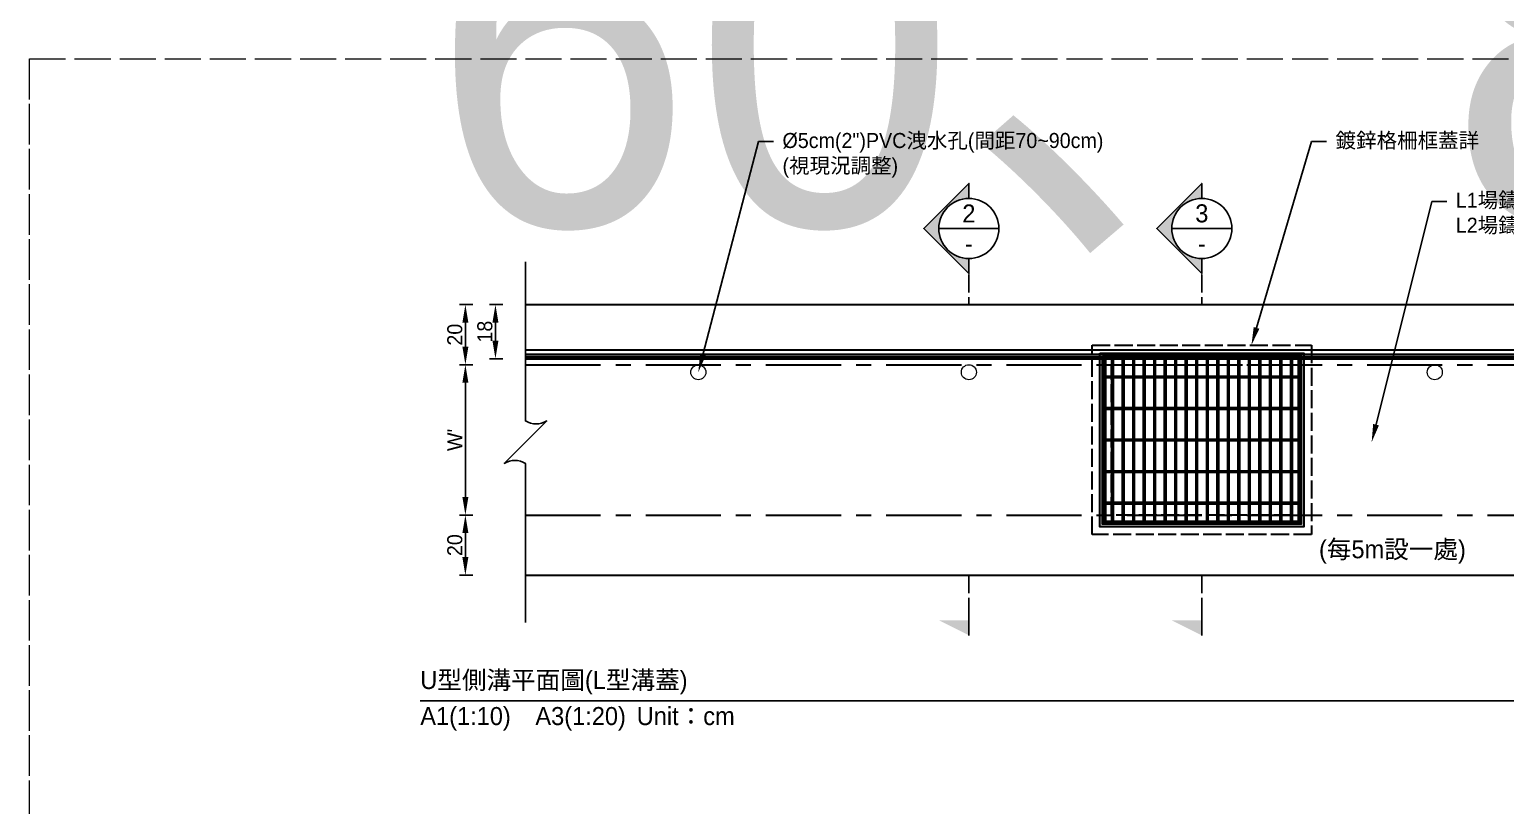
# Model space of a CAD drawing. Extents: x -8920 to 1950, y -2159 to 466.
# Drawn here: x -4850 to -4359, y -248.3 to 9.7 of the extents above; entities that cross this region are included whole.
import ezdxf
from ezdxf import colors
from ezdxf.entities.mleader import LeaderData, LeaderLine
from ezdxf.math import Vec2, Vec3

# ---------------------------------------------------------------- set-up
doc = ezdxf.new("R2010")
doc.units = 0
doc.header["$MEASUREMENT"] = 0
doc.linetypes.add('ACAD_ISO02W100', pattern=[15, 12, -3])
doc.linetypes.add('CENTERX2', pattern=[4, 2.5, -0.5, 0.5, -0.5])
doc.layers.add('一、4.基本-隱藏', color=9, linetype='ACAD_ISO02W100', lineweight=20, plot=False)
doc.layers.add('三、3.文字-註解文字', color=2, linetype='Continuous')
for name, color, linetype, lineweight in [('二、1.繪圖-既有設施', 8, 'Continuous', 20), ('二、2.繪圖-施作項目', 181, 'Continuous', 30), ('二、6.繪圖-其他施作項目', 35, 'Continuous', 30)]:
    doc.layers.add(name, color=color, linetype=linetype, lineweight=lineweight)
doc.styles.add('次圖名(詳圖)', font='MS PGothic.ttf', dxfattribs={"height": 6})
doc.styles.add('註解文字(詳圖)', font='MS PGothic.ttf', dxfattribs={"height": 5})
doc.dimstyles.new('註解文字(詳圖)', dxfattribs={"dimtxt": 5, "dimasz": 6, "dimexe": 2, "dimexo": 5, "dimgap": 1, "dimtad": 2, "dimzin": 0, "dimdsep": 46, "dimtxsty": '註解文字(詳圖)', "dimcen": 0.1, "dimclrd": 144, "dimclre": 144, "dimclrt": 256, "dimadec": 0, "dimazin": 0, "dimtfac": 1, "dimtofl": 0, "dimtmove": 0, "dimatfit": 3, "dimfxlon": 1, "dimtolj": 1, "dimtzin": 0, "dimlwd": -1, "dimlwe": -1, "dimarcsym": 1})
pattern_1 = [(45, (-5780.3608, 81.9043), (-2.65165, 2.65165), []), (45, (-5779.477, 81.9043), (-2.65165, 2.65165), []), (45, (-5778.593, 81.9043), (-2.65165, 2.65165), []), (45, (-5777.709, 81.9043), (-2.65165, 2.65165), [])]

# ---------------------------------------------------------------- blocks, each defined once
blk = doc.blocks.new('*D116')
at = {"layer": 'Defpoints', "color": 0, "transparency": 16777216}
for p in [(-4685, -81.75), (-4705, -101.75), (-4685, -101.75)]:
    blk.add_point(p, dxfattribs=at)
at = {"layer": '三、3.文字-註解文字', "color": 144, "transparency": 16777216}
for p, q in [((-4702.5, -81.75), (-4707, -81.75)), ((-4705, -87.75), (-4705, -95.75)), ((-4702.5, -101.75), (-4707, -101.75))]:
    blk.add_line(p, q, dxfattribs=at)
for points in [[(-4706, -87.75), (-4704, -87.75), (-4705, -81.75)], [(-4706, -95.75), (-4704, -95.75), (-4705, -101.75)]]:
    blk.add_solid(points, dxfattribs=at)
at = {"layer": '三、3.文字-註解文字', "transparency": 16777216, "insert": (-4708.5, -91.75), "char_height": 5, "attachment_point": 5, "rotation": 90, "style": '註解文字(詳圖)'}
blk.add_mtext('\\A1;20', dxfattribs=at)
blk = doc.blocks.new('*D117')
at = {"layer": 'Defpoints', "color": 0, "transparency": 16777216}
for p in [(-4685, -101.75), (-4705, -151.75), (-4685, -151.75)]:
    blk.add_point(p, dxfattribs=at)
at = {"layer": '三、3.文字-註解文字', "color": 144, "transparency": 16777216}
for p, q in [((-4702.5, -101.75), (-4707, -101.75)), ((-4705, -107.75), (-4705, -145.75)), ((-4702.5, -151.75), (-4707, -151.75))]:
    blk.add_line(p, q, dxfattribs=at)
for points in [[(-4706, -107.75), (-4704, -107.75), (-4705, -101.75)], [(-4706, -145.75), (-4704, -145.75), (-4705, -151.75)]]:
    blk.add_solid(points, dxfattribs=at)
at = {"layer": '三、3.文字-註解文字', "transparency": 16777216, "insert": (-4708.5, -126.75), "char_height": 5, "attachment_point": 5, "rotation": 90, "style": '註解文字(詳圖)'}
blk.add_mtext("\\A1;W'", dxfattribs=at)
blk = doc.blocks.new('*D118')
at = {"layer": 'Defpoints', "color": 0, "transparency": 16777216}
for p in [(-4685, -151.75), (-4705, -171.75), (-4685, -171.75)]:
    blk.add_point(p, dxfattribs=at)
at = {"layer": '三、3.文字-註解文字', "color": 144, "transparency": 16777216}
for p, q in [((-4702.5, -151.75), (-4707, -151.75)), ((-4705, -157.75), (-4705, -165.75)), ((-4702.5, -171.75), (-4707, -171.75))]:
    blk.add_line(p, q, dxfattribs=at)
for points in [[(-4706, -157.75), (-4704, -157.75), (-4705, -151.75)], [(-4706, -165.75), (-4704, -165.75), (-4705, -171.75)]]:
    blk.add_solid(points, dxfattribs=at)
at = {"layer": '三、3.文字-註解文字', "transparency": 16777216, "insert": (-4708.5, -161.75), "char_height": 5, "attachment_point": 5, "rotation": 90, "style": '註解文字(詳圖)'}
blk.add_mtext('\\A1;20', dxfattribs=at)
blk = doc.blocks.new('*D137')
at = {"layer": 'Defpoints', "color": 0, "transparency": 16777216}
for p in [(-4685, -81.75), (-4695, -99.75), (-4685, -99.75)]:
    blk.add_point(p, dxfattribs=at)
at = {"layer": '三、3.文字-註解文字', "color": 144, "transparency": 16777216}
for p, q in [((-4692.5, -81.75), (-4697, -81.75)), ((-4695, -87.75), (-4695, -93.75)), ((-4692.5, -99.75), (-4697, -99.75))]:
    blk.add_line(p, q, dxfattribs=at)
for points in [[(-4696, -87.75), (-4694, -87.75), (-4695, -81.75)], [(-4696, -93.75), (-4694, -93.75), (-4695, -99.75)]]:
    blk.add_solid(points, dxfattribs=at)
at = {"layer": '三、3.文字-註解文字', "transparency": 16777216, "insert": (-4698.5, -90.75), "char_height": 5, "attachment_point": 5, "rotation": 90, "style": '註解文字(詳圖)'}
blk.add_mtext('\\A1;18', dxfattribs=at)

msp = doc.modelspace()

# ---------------------------------------------------------------- hatches: boundary and pattern name
at = {"layer": '三、3.文字-註解文字'}
h = msp.add_hatch(color=256, dxfattribs=at)
h.dxf.hatch_style = 1
h.paths.add_polyline_path([(-4537.5, -41.443), (-4552.5, -56.443), (-4537.5, -71.443), (-4537.5, -66.443, -0.4142136), (-4547.5, -56.443, -0.4142136), (-4537.5, -46.443)])
h = msp.add_hatch(color=256, dxfattribs=at)
h.dxf.hatch_style = 1
h.paths.add_polyline_path([(-4460, -41.443), (-4475, -56.443), (-4460, -71.443), (-4460, -66.443, -0.4142136), (-4470, -56.443, -0.4142136), (-4460, -46.443)])
h = msp.add_hatch(color=256, dxfattribs=at)
h.dxf.hatch_style = 1
h.paths.add_polyline_path([(-4547.5, -186.75), (-4537.5, -191.75), (-4537.5, -186.75)])
h = msp.add_hatch(color=256, dxfattribs=at)
h.dxf.hatch_style = 1
h.paths.add_polyline_path([(-4470, -186.75), (-4460, -191.75), (-4460, -186.75)])
at = {"layer": '二、6.繪圖-其他施作項目'}
h = msp.add_hatch(color=256, dxfattribs=at)
h.dxf.hatch_style = 1
h.paths.add_polyline_path([(-4493.9, -155.65), (-4426.1, -155.65), (-4426.1, -97.85), (-4493.9, -97.85)])
h.paths.add_polyline_path([(-4493, -154.75), (-4427, -154.75), (-4427, -98.75), (-4493, -98.75)], flags=16)
h = msp.add_hatch(dxfattribs=at)
h.set_pattern_fill('ANSI34', color=256, scale=5)
h.set_pattern_definition(pattern_1)
h.paths.add_polyline_path([(-4428, -105.5), (-4492, -105.5), (-4492, -106), (-4428, -106)])
h = msp.add_hatch(dxfattribs=at)
h.set_pattern_fill('ANSI34', color=256, scale=5)
h.set_pattern_definition(pattern_1)
h.paths.add_polyline_path([(-4428, -116), (-4492, -116), (-4492, -116.5), (-4428, -116.5)])
h = msp.add_hatch(dxfattribs=at)
h.set_pattern_fill('ANSI34', color=256, scale=5)
h.set_pattern_definition(pattern_1)
h.paths.add_polyline_path([(-4428, -126.5), (-4492, -126.5), (-4492, -127), (-4428, -127)])
h = msp.add_hatch(dxfattribs=at)
h.set_pattern_fill('ANSI34', color=256, scale=5)
h.set_pattern_definition(pattern_1)
h.paths.add_polyline_path([(-4428, -137), (-4492, -137), (-4492, -137.5), (-4428, -137.5)])
h = msp.add_hatch(dxfattribs=at)
h.set_pattern_fill('ANSI34', color=256, scale=5)
h.set_pattern_definition(pattern_1)
h.paths.add_polyline_path([(-4428, -147.5), (-4492, -147.5), (-4492, -148), (-4428, -148)])

# ---------------------------------------------------------------- linework, layer by layer
at = {"layer": '一、4.基本-隱藏'}
for points in [[(-4850, 0), (-4070, 0), (-4070, -253.5), (-4850, -253.5)], [(-4850, 0), (-4070, 0), (-4070, -507), (-4850, -507)], [(-4850, 0), (-4070, 0), (-4070, -507), (-4850, -507)]]:
    msp.add_lwpolyline(points, close=True, dxfattribs=at)
at = {"layer": '三、3.文字-註解文字'}
for points in [[(-4537.5, -46.443), (-4537.5, -41.443), (-4552.5, -56.443), (-4537.5, -71.443), (-4537.5, -66.443)], [(-4460, -46.443), (-4460, -41.443), (-4475, -56.443), (-4460, -71.443), (-4460, -66.443)], [(-4547.5, -56.443), (-4527.5, -56.443)], [(-4470, -56.443), (-4450, -56.443)], [(-4537.5, -191.75), (-4537.5, -181.75)], [(-4460, -191.75), (-4460, -181.75)], [(-4720, -213.5), (-4200, -213.5)]]:
    msp.add_lwpolyline(points, dxfattribs=at)
msp.add_lwpolyline([(-4685, -187.5), (-4685, -134.571, 0.2828427), (-4692.071, -134.571), (-4677.929, -120.429, -0.2828427), (-4685, -120.429), (-4685, -67.5)], format="xyb", dxfattribs=at)
at = {"layer": '三、3.文字-註解文字', "linetype": 'ACAD_ISO02W100', "ltscale": 0.5}
for points in [[(-4537.5, -71.75), (-4537.5, -81.75)], [(-4460, -71.75), (-4460, -81.75)], [(-4537.5, -171.75), (-4537.5, -181.75)], [(-4460, -171.75), (-4460, -181.75)]]:
    msp.add_lwpolyline(points, dxfattribs=at)
at = {"layer": '三、3.文字-註解文字'}
for centre in [(-4537.5, -56.443), (-4460, -56.443)]:
    msp.add_circle(centre, 10, dxfattribs=at)
at = {"layer": '二、1.繪圖-既有設施'}
for centre in [(-4627.5, -104.25), (-4537.5, -104.25), (-4382.5, -104.25)]:
    msp.add_circle(centre, 2.5, dxfattribs=at)
at = {"layer": '二、2.繪圖-施作項目'}
for points in [[(-4685, -81.75), (-4235, -81.75)], [(-4685, -96.75), (-4235, -96.75)], [(-4685, -98.25), (-4235, -98.25)], [(-4685, -99), (-4235, -99)], [(-4685, -99.375), (-4235, -99.375)], [(-4685, -99.75), (-4235, -99.75)], [(-4685, -171.75), (-4235, -171.75)]]:
    msp.add_lwpolyline(points, dxfattribs=at)
at = {"layer": '二、2.繪圖-施作項目', "linetype": 'CENTERX2', "ltscale": 10}
for points in [[(-4685, -101.75), (-4235, -101.75)], [(-4685, -151.75), (-4235, -151.75)]]:
    msp.add_lwpolyline(points, dxfattribs=at)
at = {"layer": '二、6.繪圖-其他施作項目', "linetype": 'ACAD_ISO02W100', "ltscale": 0.5}
for points in [[(-4496.5, -95.25), (-4423.5, -95.25), (-4423.5, -158.25), (-4496.5, -158.25)], [(-4490, -101.75), (-4430, -101.75), (-4430, -151.75), (-4490, -151.75)]]:
    msp.add_lwpolyline(points, close=True, dxfattribs=at)
at = {"layer": '二、6.繪圖-其他施作項目'}
for points in [[(-4493.9, -97.85), (-4426.1, -97.85), (-4426.1, -155.65), (-4493.9, -155.65)], [(-4493, -98.75), (-4427, -98.75), (-4427, -154.75), (-4493, -154.75)], [(-4492.5, -99.25), (-4427.5, -99.25), (-4427.5, -154.25), (-4492.5, -154.25)]]:
    msp.add_lwpolyline(points, close=True, dxfattribs=at)
for points in [[(-4492.5, -99.25), (-4427.5, -99.25)], [(-4492.5, -99.25), (-4492.5, -154.25)], [(-4492, -99.25), (-4492, -154.25)], [(-4492, -99.75), (-4428, -99.75)], [(-4490, -99.75), (-4490, -105.5)], [(-4489.5, -99.75), (-4489.5, -105.5)], [(-4486.5, -99.75), (-4486.5, -105.5)], [(-4486, -99.75), (-4486, -105.5)], [(-4483, -99.75), (-4483, -105.5)], [(-4482.5, -99.75), (-4482.5, -105.5)], [(-4479.5, -99.75), (-4479.5, -105.5)], [(-4479, -99.75), (-4479, -105.5)], [(-4476, -99.75), (-4476, -105.5)], [(-4475.5, -99.75), (-4475.5, -105.5)], [(-4472.5, -99.75), (-4472.5, -105.5)], [(-4472, -99.75), (-4472, -105.5)], [(-4469, -99.75), (-4469, -105.5)], [(-4468.5, -99.75), (-4468.5, -105.5)], [(-4465.5, -99.75), (-4465.5, -105.5)], [(-4465, -99.75), (-4465, -105.5)], [(-4462, -99.75), (-4462, -105.5)], [(-4461.5, -99.75), (-4461.5, -105.5)], [(-4458.5, -99.75), (-4458.5, -105.5)], [(-4458, -99.75), (-4458, -105.5)], [(-4455, -99.75), (-4455, -105.5)], [(-4454.5, -99.75), (-4454.5, -105.5)], [(-4451.5, -99.75), (-4451.5, -105.5)], [(-4451, -99.75), (-4451, -105.5)], [(-4448, -99.75), (-4448, -105.5)], [(-4447.5, -99.75), (-4447.5, -105.5)], [(-4444.5, -99.75), (-4444.5, -105.5)], [(-4444, -99.75), (-4444, -105.5)], [(-4441, -99.75), (-4441, -105.5)], [(-4440.5, -99.75), (-4440.5, -105.5)], [(-4437.5, -99.75), (-4437.5, -105.5)], [(-4437, -99.75), (-4437, -105.5)], [(-4434, -99.75), (-4434, -105.5)], [(-4433.5, -99.75), (-4433.5, -105.5)], [(-4430.5, -99.75), (-4430.5, -105.5)], [(-4430, -99.75), (-4430, -105.5)], [(-4428, -99.25), (-4428, -154.25)], [(-4427.5, -99.25), (-4427.5, -154.25)], [(-4492, -105.5), (-4428, -105.5)], [(-4492, -106), (-4428, -106)], [(-4490, -106), (-4490, -116)], [(-4489.5, -106), (-4489.5, -116)], [(-4486.5, -106), (-4486.5, -116)], [(-4486, -106), (-4486, -116)], [(-4483, -106), (-4483, -116)], [(-4482.5, -106), (-4482.5, -116)], [(-4479.5, -106), (-4479.5, -116)], [(-4479, -106), (-4479, -116)], [(-4476, -106), (-4476, -116)], [(-4475.5, -106), (-4475.5, -116)], [(-4472.5, -106), (-4472.5, -116)], [(-4472, -106), (-4472, -116)], [(-4469, -106), (-4469, -116)], [(-4468.5, -106), (-4468.5, -116)], [(-4465.5, -106), (-4465.5, -116)], [(-4465, -106), (-4465, -116)], [(-4462, -106), (-4462, -116)], [(-4461.5, -106), (-4461.5, -116)], [(-4458.5, -106), (-4458.5, -116)], [(-4458, -106), (-4458, -116)], [(-4455, -106), (-4455, -116)], [(-4454.5, -106), (-4454.5, -116)], [(-4451.5, -106), (-4451.5, -116)], [(-4451, -106), (-4451, -116)], [(-4448, -106), (-4448, -116)], [(-4447.5, -106), (-4447.5, -116)], [(-4444.5, -106), (-4444.5, -116)], [(-4444, -106), (-4444, -116)], [(-4441, -106), (-4441, -116)], [(-4440.5, -106), (-4440.5, -116)], [(-4437.5, -106), (-4437.5, -116)], [(-4437, -106), (-4437, -116)], [(-4434, -106), (-4434, -116)], [(-4433.5, -106), (-4433.5, -116)], [(-4430.5, -106), (-4430.5, -116)], [(-4430, -106), (-4430, -116)], [(-4492, -116), (-4428, -116)], [(-4492, -116.5), (-4428, -116.5)], [(-4490, -116.5), (-4490, -126.5)], [(-4489.5, -116.5), (-4489.5, -126.5)], [(-4486.5, -116.5), (-4486.5, -126.5)], [(-4486, -116.5), (-4486, -126.5)], [(-4483, -116.5), (-4483, -126.5)], [(-4482.5, -116.5), (-4482.5, -126.5)], [(-4479.5, -116.5), (-4479.5, -126.5)], [(-4479, -116.5), (-4479, -126.5)], [(-4476, -116.5), (-4476, -126.5)], [(-4475.5, -116.5), (-4475.5, -126.5)], [(-4472.5, -116.5), (-4472.5, -126.5)], [(-4472, -116.5), (-4472, -126.5)], [(-4469, -116.5), (-4469, -126.5)], [(-4468.5, -116.5), (-4468.5, -126.5)], [(-4465.5, -116.5), (-4465.5, -126.5)], [(-4465, -116.5), (-4465, -126.5)], [(-4462, -116.5), (-4462, -126.5)], [(-4461.5, -116.5), (-4461.5, -126.5)], [(-4458.5, -116.5), (-4458.5, -126.5)], [(-4458, -116.5), (-4458, -126.5)], [(-4455, -116.5), (-4455, -126.5)], [(-4454.5, -116.5), (-4454.5, -126.5)], [(-4451.5, -116.5), (-4451.5, -126.5)], [(-4451, -116.5), (-4451, -126.5)], [(-4448, -116.5), (-4448, -126.5)], [(-4447.5, -116.5), (-4447.5, -126.5)], [(-4444.5, -116.5), (-4444.5, -126.5)], [(-4444, -116.5), (-4444, -126.5)], [(-4441, -116.5), (-4441, -126.5)], [(-4440.5, -116.5), (-4440.5, -126.5)], [(-4437.5, -116.5), (-4437.5, -126.5)], [(-4437, -116.5), (-4437, -126.5)], [(-4434, -116.5), (-4434, -126.5)], [(-4433.5, -116.5), (-4433.5, -126.5)], [(-4430.5, -116.5), (-4430.5, -126.5)], [(-4430, -116.5), (-4430, -126.5)], [(-4492, -126.5), (-4428, -126.5)], [(-4492, -127), (-4428, -127)], [(-4490, -127), (-4490, -137)], [(-4489.5, -127), (-4489.5, -137)], [(-4486.5, -127), (-4486.5, -137)], [(-4486, -127), (-4486, -137)], [(-4483, -127), (-4483, -137)], [(-4482.5, -127), (-4482.5, -137)], [(-4479.5, -127), (-4479.5, -137)], [(-4479, -127), (-4479, -137)], [(-4476, -127), (-4476, -137)], [(-4475.5, -127), (-4475.5, -137)], [(-4472.5, -127), (-4472.5, -137)], [(-4472, -127), (-4472, -137)], [(-4469, -127), (-4469, -137)], [(-4468.5, -127), (-4468.5, -137)], [(-4465.5, -127), (-4465.5, -137)], [(-4465, -127), (-4465, -137)], [(-4462, -127), (-4462, -137)], [(-4461.5, -127), (-4461.5, -137)], [(-4458.5, -127), (-4458.5, -137)], [(-4458, -127), (-4458, -137)], [(-4455, -127), (-4455, -137)], [(-4454.5, -127), (-4454.5, -137)], [(-4451.5, -127), (-4451.5, -137)], [(-4451, -127), (-4451, -137)], [(-4448, -127), (-4448, -137)], [(-4447.5, -127), (-4447.5, -137)], [(-4444.5, -127), (-4444.5, -137)], [(-4444, -127), (-4444, -137)], [(-4441, -127), (-4441, -137)], [(-4440.5, -127), (-4440.5, -137)], [(-4437.5, -127), (-4437.5, -137)], [(-4437, -127), (-4437, -137)], [(-4434, -127), (-4434, -137)], [(-4433.5, -127), (-4433.5, -137)], [(-4430.5, -127), (-4430.5, -137)], [(-4430, -127), (-4430, -137)], [(-4492, -137), (-4428, -137)], [(-4492, -137.5), (-4428, -137.5)], [(-4490, -137.5), (-4490, -147.5)], [(-4489.5, -137.5), (-4489.5, -147.5)], [(-4486.5, -137.5), (-4486.5, -147.5)], [(-4486, -137.5), (-4486, -147.5)], [(-4483, -137.5), (-4483, -147.5)], [(-4482.5, -137.5), (-4482.5, -147.5)], [(-4479.5, -137.5), (-4479.5, -147.5)], [(-4479, -137.5), (-4479, -147.5)], [(-4476, -137.5), (-4476, -147.5)], [(-4475.5, -137.5), (-4475.5, -147.5)], [(-4472.5, -137.5), (-4472.5, -147.5)], [(-4472, -137.5), (-4472, -147.5)], [(-4469, -137.5), (-4469, -147.5)], [(-4468.5, -137.5), (-4468.5, -147.5)], [(-4465.5, -137.5), (-4465.5, -147.5)], [(-4465, -137.5), (-4465, -147.5)], [(-4462, -137.5), (-4462, -147.5)], [(-4461.5, -137.5), (-4461.5, -147.5)], [(-4458.5, -137.5), (-4458.5, -147.5)], [(-4458, -137.5), (-4458, -147.5)], [(-4455, -137.5), (-4455, -147.5)], [(-4454.5, -137.5), (-4454.5, -147.5)], [(-4451.5, -137.5), (-4451.5, -147.5)], [(-4451, -137.5), (-4451, -147.5)], [(-4448, -137.5), (-4448, -147.5)], [(-4447.5, -137.5), (-4447.5, -147.5)], [(-4444.5, -137.5), (-4444.5, -147.5)], [(-4444, -137.5), (-4444, -147.5)], [(-4441, -137.5), (-4441, -147.5)], [(-4440.5, -137.5), (-4440.5, -147.5)], [(-4437.5, -137.5), (-4437.5, -147.5)], [(-4437, -137.5), (-4437, -147.5)], [(-4434, -137.5), (-4434, -147.5)], [(-4433.5, -137.5), (-4433.5, -147.5)], [(-4430.5, -137.5), (-4430.5, -147.5)], [(-4430, -137.5), (-4430, -147.5)], [(-4492, -147.5), (-4428, -147.5)], [(-4492, -148), (-4428, -148)], [(-4490, -148), (-4490, -153.75)], [(-4489.5, -148), (-4489.5, -153.75)], [(-4486.5, -148), (-4486.5, -153.75)], [(-4486, -148), (-4486, -153.75)], [(-4483, -148), (-4483, -153.75)], [(-4482.5, -148), (-4482.5, -153.75)], [(-4479.5, -148), (-4479.5, -153.75)], [(-4479, -148), (-4479, -153.75)], [(-4476, -148), (-4476, -153.75)], [(-4475.5, -148), (-4475.5, -153.75)], [(-4472.5, -148), (-4472.5, -153.75)], [(-4472, -148), (-4472, -153.75)], [(-4469, -148), (-4469, -153.75)], [(-4468.5, -148), (-4468.5, -153.75)], [(-4465.5, -148), (-4465.5, -153.75)], [(-4465, -148), (-4465, -153.75)], [(-4462, -148), (-4462, -153.75)], [(-4461.5, -148), (-4461.5, -153.75)], [(-4458.5, -148), (-4458.5, -153.75)], [(-4458, -148), (-4458, -153.75)], [(-4455, -148), (-4455, -153.75)], [(-4454.5, -148), (-4454.5, -153.75)], [(-4451.5, -148), (-4451.5, -153.75)], [(-4451, -148), (-4451, -153.75)], [(-4448, -148), (-4448, -153.75)], [(-4447.5, -148), (-4447.5, -153.75)], [(-4444.5, -148), (-4444.5, -153.75)], [(-4444, -148), (-4444, -153.75)], [(-4441, -148), (-4441, -153.75)], [(-4440.5, -148), (-4440.5, -153.75)], [(-4437.5, -148), (-4437.5, -153.75)], [(-4437, -148), (-4437, -153.75)], [(-4434, -148), (-4434, -153.75)], [(-4433.5, -148), (-4433.5, -153.75)], [(-4430.5, -148), (-4430.5, -153.75)], [(-4430, -148), (-4430, -153.75)], [(-4492.5, -154.25), (-4427.5, -154.25)], [(-4492, -153.75), (-4428, -153.75)]]:
    msp.add_lwpolyline(points, dxfattribs=at)

# ---------------------------------------------------------------- texts
at = {"layer": '一、4.基本-隱藏', "insert": (-4460, 200), "char_height": 120, "attachment_point": 5, "style": '次圖名(詳圖)'}
msp.add_mtext_dynamic_manual_height_columns("{\\fMS PGothic|b0|i0|c128|p34;W}'{\\fMS PGothic|b0|i0|c128|p34;=}5{\\fMS PGothic|b0|i0|c128|p34;0，h=40、60、80}", width=698.49542, gutter_width=30, heights=[0], dxfattribs=at)
at = {"layer": '三、3.文字-註解文字', "char_height": 6}
for s, width, gutter_width, insert, attachment_point, style in [('2', 6.60394, 25, (-4537.5, -51.443), 5, '註解文字(詳圖)'), ('3', 6.60394, 25, (-4460, -51.443), 5, '註解文字(詳圖)'), ('-', 6.60394, 25, (-4537.5, -61.443), 5, '註解文字(詳圖)'), ('-', 6.60394, 25, (-4460, -61.443), 5, '註解文字(詳圖)'), ('(每5m設一處)', 52.41253, 30, (-4396.595, -164.02), 5, '註解文字(詳圖)'), ('{\\fMS PGothic|b0|i0|c128|p34;U型側溝平面圖(}L{\\fMS PGothic|b0|i0|c128|p34;型溝蓋)}', 138.66243, 15, (-4720, -207.5), 4, '次圖名(詳圖)'), ('A1(1:10)\u3000A3(1:20){\\fMS PGothic|b0|i0|c128|p34;^IUnit：cm}', 136.03259, 15, (-4720, -219.5), 4, '次圖名(詳圖)')]:
    msp.add_mtext_dynamic_manual_height_columns(s, width=width, gutter_width=gutter_width, heights=[0], dxfattribs=dict(at, insert=insert, attachment_point=attachment_point, style=style))

# ---------------------------------------------------------------- dimensions: what is measured, and where the dimension line sits
at = {"layer": '三、3.文字-註解文字'}
for base, p1, p2, text, picture, middle in [((-4705, -101.75), (-4685, -81.75), (-4685, -101.75), '20', '*D116', (-4708.5, -91.75)), ((-4695, -99.75), (-4685, -81.75), (-4685, -99.75), '18', '*D137', (-4698.5, -90.75)), ((-4705, -151.75), (-4685, -101.75), (-4685, -151.75), "W'", '*D117', (-4708.5, -126.75)), ((-4705, -171.75), (-4685, -151.75), (-4685, -171.75), '20', '*D118', (-4708.5, -161.75))]:
    dim = msp.add_linear_dim(base=base, p1=p1, p2=p2, angle=90, text=text, dimstyle='註解文字(詳圖)', dxfattribs=at)
    dim.commit()
    dim.dimension.update_dxf_attribs({"geometry": picture, "text_midpoint": middle})

# ---------------------------------------------------------------- leaders
ml = msp.add_multileader_mtext('Standard', dxfattribs=at)
ml.set_content('{\\fMS PGothic|b0|i0|c128|p34;%%C5cm}(2")PVC洩水孔(間距70~90cm)\\P(視現況調整)', color=256, style='註解文字(詳圖)')
ml.set_leader_properties(color=144, linetype='ByLayer', lineweight=-1)
ml.build(insert=Vec2(0, 0))
ml.multileader.update_dxf_attribs({"dogleg_length": 5, "arrow_head_size": 6})
ctx = ml.context
ctx.base_point, ctx.char_height, ctx.arrow_head_size, ctx.landing_gap_size, ctx.plane_origin = Vec3(-4602.5, -27.5), 5, 6, 3, Vec3(-4627.5, -110)
notes = []
notes.append((ctx, [(0, (1, 1, 0), (-4607.5, -27.5), (1, 0), 5, [(0, [(-4627.5, -104.25)], 0, [])])]))
ctx.mtext.insert, ctx.mtext.flow_direction = Vec3(-4599.5, -24.673), 5
ml = msp.add_multileader_mtext('Standard', dxfattribs=at)
ml.set_content('鍍鋅格柵框蓋詳', color=256, style='註解文字(詳圖)')
ml.set_leader_properties(color=144, linetype='ByLayer', lineweight=-1)
ml.build(insert=Vec2(0, 0))
ml.multileader.update_dxf_attribs({"dogleg_length": 5, "arrow_head_size": 6})
ctx = ml.context
ctx.base_point, ctx.char_height, ctx.arrow_head_size, ctx.landing_gap_size, ctx.plane_origin = Vec3(-4418.5, -27.5), 5, 6, 3, Vec3(-4443.5, -101)
notes.append((ctx, [(0, (1, 1, 0), (-4423.5, -27.5), (1, 0), 5, [(0, [(-4443.5, -95.25)], 0, [])])]))
ctx.mtext.insert, ctx.mtext.flow_direction = Vec3(-4415.5, -24.645), 5
ml = msp.add_multileader_mtext('Standard', dxfattribs=at)
ml.set_content('L{\\fMS PGothic|b0|i0|c128|p34;1場鑄溝蓋板(280kgf/cm²混凝土)或\\P}L{\\fMS PGothic|b0|i0|c128|p34;2場鑄溝蓋板(280kgf/cm²混凝土)詳}', color=256, style='註解文字(詳圖)')
ml.set_leader_properties(color=144, linetype='ByLayer', lineweight=-1)
ml.build(insert=Vec2(0, 0))
ml.multileader.update_dxf_attribs({"dogleg_length": 5, "arrow_head_size": 6})
ctx = ml.context
ctx.base_point, ctx.char_height, ctx.arrow_head_size, ctx.landing_gap_size, ctx.plane_origin = Vec3(-4378.5, -47.5), 5, 6, 3, Vec3(-4403.5, -127.5)
notes.append((ctx, [(0, (1, 1, 0), (-4383.5, -47.5), (1, 0), 5, [(0, [(-4403.5, -127.5)], 0, [])])]))
ctx.mtext.insert, ctx.mtext.flow_direction = Vec3(-4375.5, -44.517), 5
for ctx, leaders in notes:
    for number, flags, end, landing, length, lines in leaders:
        leader = LeaderData()
        leader.index, (leader.has_last_leader_line, leader.has_dogleg_vector, leader.attachment_direction) = number, flags
        leader.last_leader_point, leader.dogleg_vector, leader.dogleg_length = Vec3(end), Vec3(landing), length
        for number, points, colour, breaks in lines:
            line = LeaderLine()
            line.index, line.vertices, line.color, line.breaks = number, Vec3.list(points), colors.encode_raw_color(colour), breaks
            leader.lines.append(line)
        ctx.leaders.append(leader)

doc.saveas('drawing.dxf')
